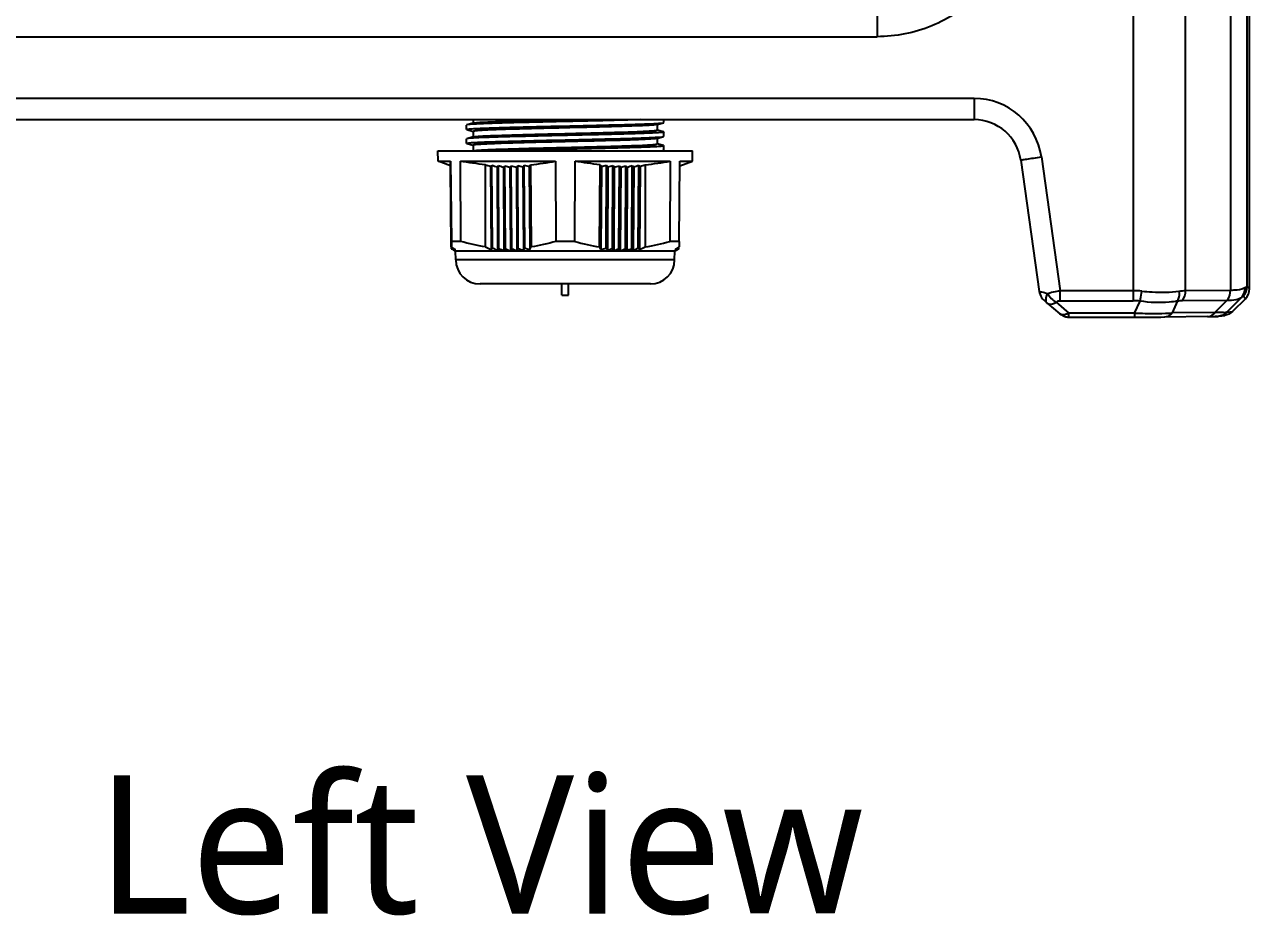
# Model space of a CAD drawing. Header units: millimetres. Extents: x 10297564 to 11610295, y -9287743 to -8409454.
# Drawn here: x 10508529 to 10512074, y -9104197 to -9101618 of the extents above; entities that cross this region are included whole.
import ezdxf

# ---------------------------------------------------------------- set-up
doc = ezdxf.new("R2010")
doc.units = ezdxf.units.MM
doc.header["$LTSCALE"] = 100
doc.layers.add('-0', color=7, linetype='Continuous')
doc.styles.add('MG', font='malgun.ttf')

# ---------------------------------------------------------------- blocks, each defined once
blk = doc.blocks.new('인버터 외형도')
at = {"layer": '-0', "linetype": 'Continuous'}
for p, q in [((106948, 35673.8), (106948, 34329.9)), ((107158.8, 35655.1), (107158.8, 34352.9)), ((107195.5, 34360.7), (107195.5, 35653.5)), ((107061.7, 34352), (107061.7, 35560)), ((106392.2, 34947.4), (106392.2, 34903)), ((104435.8, 34903), (106392.2, 34903)), ((106602.6, 34768.9), (104285.6, 34768.9)), ((106602.6, 34768.9), (106602.6, 34723)), ((104285.6, 34723), (106602.6, 34723)), ((105501.3, 34711.7), (105500.6, 34711.3)), ((105500.6, 34701.6), (105500.6, 34711.3)), ((105501.3, 34701.2), (105500.6, 34701.6)), ((105515.6, 34715.5), (105501.3, 34711.7)), ((105501.3, 34701.2), (105515.5, 34697.3)), ((105515.6, 34723), (105515.6, 34715.3)), ((105516.4, 34715.7), (105515.6, 34715.5)), ((105913.6, 34712.2), (105914.4, 34712.4)), ((105914.4, 34712.4), (105928.7, 34716.2)), ((105914.4, 34712.6), (105914.4, 34700.2)), ((105928.7, 34696.6), (105914.5, 34700.4)), ((105928.7, 34716.2), (105929.4, 34716.6)), ((105929.4, 34716.6), (105929.4, 34723)), ((105501.3, 34681.6), (105500.6, 34681.2)), ((105500.6, 34671.5), (105500.6, 34681.2)), ((105515.6, 34685.4), (105501.3, 34681.6)), ((105515.6, 34697.5), (105515.6, 34685.2)), ((105516.4, 34685.6), (105515.6, 34685.4)), ((105913.6, 34682.1), (105914.4, 34682.3)), ((105914.4, 34682.3), (105928.7, 34686.1)), ((105914.4, 34682.5), (105914.4, 34670.1)), ((105928.7, 34696.6), (105929.4, 34696.2)), ((105928.7, 34686.1), (105929.4, 34686.5)), ((105929.4, 34686.5), (105929.4, 34696.2)), ((105438.8, 34655.3), (105991.1, 34655.3)), ((105439, 34632.7), (105438.8, 34655.3)), ((105501.3, 34671.1), (105500.6, 34671.5)), ((105501.3, 34671.1), (105515.5, 34667.3)), ((105515.6, 34667.4), (105515.6, 34655.1)), ((105516.4, 34655.5), (105515.6, 34655.3)), ((105575.8, 34671.3), (105574.3, 34671.2)), ((105928.7, 34666.5), (105914.5, 34670.3)), ((105925.8, 34655.3), (105928.7, 34656)), ((105928.7, 34666.5), (105929.4, 34666.1)), ((105928.7, 34656), (105929.4, 34656.4)), ((105929.4, 34656.4), (105929.4, 34666.1)), ((105991, 34632.7), (105991.1, 34655.3)), ((105439, 34632.7), (105466.3, 34632.7)), ((105466.2, 34622.8), (105439, 34632.7)), ((105466.1, 34619.2), (105466, 34622.8)), ((105466.3, 34632.7), (105467.9, 34458.7)), ((105466.3, 34625.1), (105467.9, 34446.8)), ((105466.4, 34613.6), (105466.3, 34624)), ((105487.5, 34632.7), (105694.3, 34632.7)), ((105488.6, 34458.7), (105487.5, 34632.7)), ((105542.1, 34446.8), (105541.9, 34625.1)), ((105552.9, 34621.6), (105554, 34440.8)), ((105557, 34444.5), (105555.9, 34624)), ((105567, 34620.6), (105568.1, 34439.2)), ((105571, 34443.3), (105569.9, 34623.2)), ((105581, 34620), (105582.1, 34438.2)), ((105585.1, 34442.7), (105583.9, 34622.8)), ((105595, 34619.8), (105596.1, 34437.9)), ((105599.1, 34442.7), (105598, 34622.8)), ((105609, 34620), (105610.2, 34438.2)), ((105613.1, 34443.3), (105612, 34623.2)), ((105623.1, 34620.6), (105624.2, 34439.2)), ((105627.1, 34444.5), (105626, 34624)), ((105637.1, 34621.6), (105638.2, 34440.8)), ((105640, 34625.1), (105641.4, 34446.8)), ((105694.3, 34632.7), (105694.8, 34458.7)), ((105736.1, 34458.7), (105736.6, 34632.7)), ((105736.6, 34632.7), (105943, 34632.7)), ((105789.4, 34446.8), (105790.7, 34625.1)), ((105793.7, 34621.6), (105792.5, 34440.8)), ((105803.6, 34444.5), (105804.7, 34624)), ((105807.7, 34620.6), (105806.5, 34439.2)), ((105817.6, 34443.3), (105818.7, 34623.2)), ((105821.6, 34620), (105820.5, 34438.2)), ((105831.6, 34442.7), (105832.7, 34622.8)), ((105835.6, 34619.8), (105834.5, 34437.9)), ((105845.6, 34442.7), (105846.7, 34622.8)), ((105849.7, 34620), (105848.5, 34438.2)), ((105859.6, 34443.3), (105860.7, 34623.2)), ((105863.7, 34620.6), (105862.5, 34439.2)), ((105873.6, 34444.5), (105874.7, 34624)), ((105877.7, 34621.6), (105876.5, 34440.8)), ((105888.7, 34625.1), (105888.5, 34446.8)), ((105943, 34632.7), (105941.9, 34458.7)), ((105962.5, 34458.7), (105964, 34632.7)), ((105963.9, 34622.8), (105991, 34632.7)), ((105964, 34632.7), (105991, 34632.7)), ((106703.8, 34635), (106743.8, 34350)), ((106748.5, 34642), (106789.3, 34351.6)), ((105467.5, 34458.7), (105466.1, 34619.2)), ((105467.7, 34446.8), (105466.2, 34619.2)), ((105467.8, 34446.7), (105467.7, 34446.8)), ((105468.3, 34446.3), (105467.8, 34446.7)), ((105488.6, 34458.7), (105467.9, 34458.7)), ((105467.9, 34446.8), (105468.3, 34446.5)), ((105468.3, 34446.5), (105468.4, 34446.4)), ((105468.5, 34444.5), (105468.5, 34446.4)), ((105468.5, 34443.3), (105468.5, 34444.5)), ((105468.5, 34442.7), (105468.5, 34443.3)), ((105475.5, 34438.9), (105476.2, 34438.5)), ((105475.9, 34439.6), (105476.6, 34439.2)), ((105476.6, 34439.2), (105476, 34439.5)), ((105476.2, 34438.1), (105476.1, 34438.2)), ((105476.1, 34438.2), (105476.2, 34438.1)), ((105476.2, 34438.5), (105476.6, 34438.2)), ((105476.6, 34438.2), (105476.2, 34438.4)), ((105477.2, 34437.5), (105476.2, 34438.1)), ((105476.2, 34438.1), (105476.5, 34438)), ((105476.5, 34438), (105476.2, 34438.1)), ((105476.5, 34438), (105476.6, 34437.9)), ((105952.8, 34437.5), (105477.2, 34437.5)), ((105477.4, 34418.5), (105477.2, 34437.5)), ((105736.1, 34458.7), (105694.8, 34458.7)), ((105962.5, 34458.7), (105941.9, 34458.7)), ((105952.6, 34418.5), (105952.8, 34437.5)), ((105952.8, 34437.5), (105953.8, 34438.1)), ((105953.4, 34438.2), (105953.9, 34438.5)), ((105953.8, 34438.5), (105953.4, 34438.2)), ((105953.6, 34438), (105953.4, 34437.9)), ((105953.5, 34439.2), (105954.2, 34439.7)), ((105954.1, 34439.5), (105953.5, 34439.2)), ((105953.8, 34438.1), (105953.6, 34438)), ((105953.8, 34438.1), (105954, 34438.3)), ((105954, 34438.3), (105953.8, 34438.1)), ((105953.9, 34438.5), (105954.6, 34439)), ((105961.5, 34444.5), (105961.6, 34444.5)), ((105961.6, 34446.3), (105962.3, 34446.8)), ((105961.6, 34444.5), (105961.7, 34446.3)), ((105961.6, 34443.3), (105961.6, 34444.5)), ((105961.6, 34442.7), (105961.6, 34443.3)), ((105952.6, 34418.5), (105477.4, 34418.5)), ((105899.9, 34366.3), (105530.1, 34366.3)), ((105707.5, 34342.2), (105707.5, 34366.3)), ((105722.5, 34342.2), (105722.5, 34366.3)), ((107195.5, 34360.7), (107200.3, 34355.5)), ((105707.5, 34342.2), (105722.5, 34342.2)), ((106948, 34351.6), (106789.3, 34351.6)), ((106789.3, 34329.9), (106789.3, 34351.6)), ((106789.3, 34329.9), (106948, 34329.9)), ((106951, 34303.1), (106962.9, 34328.9)), ((107044.2, 34329.3), (107032.3, 34303.4)), ((107055.2, 34330.4), (107151.7, 34331.4)), ((107061.7, 34352), (107158.2, 34352.9)), ((107125.3, 34304.3), (107151.7, 34331.4)), ((107182.7, 34337), (107151.1, 34304.7)), ((107151.7, 34331.4), (107152.4, 34331.3)), ((107158.8, 34352.9), (107158.2, 34352.9)), ((107191.5, 34334.2), (107163.7, 34306.5)), ((107191.5, 34334.2), (107186.7, 34339.5)), ((106760.4, 34325.4), (106761, 34324.9)), ((106761, 34324.9), (106788.9, 34301.3)), ((106780.4, 34326.7), (106808.3, 34303.1)), ((106951, 34303.1), (106808.3, 34303.1)), ((106808.3, 34294.2), (106808.3, 34303.1)), ((106951, 34303.1), (106951, 34294.2)), ((107125.3, 34304.3), (107032.3, 34303.4)), ((107151.1, 34304.7), (107163.7, 34306.5)), ((106808.3, 34294.2), (106951, 34294.2)), ((107109, 34295.4), (107016.1, 34294.5)), ((107109.3, 34295.4), (107120.1, 34295.6)), ((107109.3, 34295.4), (107116.3, 34295.5)), ((107116.3, 34295.5), (107123, 34295.6)), ((107133.1, 34296.1), (107134, 34296.2)), ((107133.9, 34296.2), (107146.5, 34297.9))]:
    blk.add_line(p, q, dxfattribs=at)
for points in [[(107200.3, 34355.5), (107200.3, 35421.2)], [(106743.8, 34350), (106744.4, 34347.1), (106745.6, 34343.2), (106747.2, 34339.8), (106749, 34336.8), (106751.3, 34334), (106753.3, 34332), (106755.2, 34330.2), (106757.6, 34327.9), (106760.4, 34325.4)], [(106787.2, 34329.7), (106787.5, 34329.8), (106787.9, 34329.8), (106788.2, 34329.8), (106788.5, 34329.8), (106788.9, 34329.8), (106789.3, 34329.9)], [(107120.1, 34295.6), (107123.3, 34295.6), (107126, 34295.7), (107128.1, 34295.7), (107129.7, 34295.8), (107131.2, 34295.9), (107133.1, 34296.1)], [(107123, 34295.6), (107125.6, 34295.7), (107127.7, 34295.7), (107129.4, 34295.8), (107130.9, 34295.9), (107132.4, 34296), (107134, 34296.2)]]:
    blk.add_lwpolyline(points, dxfattribs=at)
for centre, radius, start, end in [((106602.6, 34621.5), 147.4, 7.995, 90.003), ((106602.6, 34620.7), 102.2, 7.9962, 90.0051), ((106310.6, 37024.3), 2519.3, 252.2334, 252.497), ((105465.6, 34733.1), 141.6, 308.0433, 309.5825), ((106155.9, 36576.8), 2042.9, 252.9211, 253.2456), ((105455, 34751.1), 172, 310.6343, 311.9482), ((106046.1, 36251.2), 1696.2, 253.6948, 254.0839), ((105436.2, 34775.5), 212.4, 312.9661, 314.0677), ((105967.8, 36011.8), 1441, 254.5498, 255.0058), ((105406.3, 34808.3), 266.7, 315.0335, 315.9407), ((105911.8, 35834.5), 1251.6, 255.4787, 256.0014), ((105361, 34852.6), 340.1, 316.8408, 317.5747), ((105871.8, 35702.9), 1110.5, 256.4711, 257.0576), ((105293.8, 34912.9), 440.3, 318.4, 318.9832), ((105843.4, 35605.6), 1005.4, 257.5137, 258.1586), ((105195.4, 34995.8), 578.9, 319.7279, 320.1819), ((106236.3, 34992.1), 577.2, 219.481, 219.9342), ((105587.2, 35607.2), 1007, 281.8317, 282.4761), ((106137.4, 34909.9), 438.7, 220.6775, 221.2599), ((105558.7, 35704.6), 1112.3, 282.9319, 283.5179), ((106070, 34850.1), 338.5, 222.0842, 222.8175), ((105518.6, 35836.5), 1253.6, 283.9873, 284.5095), ((106024.4, 34806.1), 265.2, 223.7171, 224.6242), ((105462.5, 36014.1), 1443.3, 284.9821, 285.4377), ((105994.4, 34773.5), 211, 225.5902, 226.6925), ((105384.1, 36253.9), 1698.9, 285.9032, 286.2921), ((105975.5, 34749.4), 170.6, 227.7115, 229.0276), ((105274.3, 36579.9), 2046, 286.741, 287.0652), ((105964.7, 34731.5), 140.2, 230.0815, 231.6247), ((105119.4, 37028.1), 2523.2, 287.489, 287.7524), ((106228.5, 35544.5), 1335.5, 235.312, 235.7387), ((105822, 35036.9), 691.4, 239.2445, 239.9782), ((105652, 34829.8), 426.7, 244.5323, 245.7385), ((106051, 35322.3), 1053.5, 236.4311, 236.9146), ((105695, 34880.8), 492.6, 242.6277, 243.6099), ((105920.7, 35159), 846.6, 237.7143, 238.275), ((105749.3, 34946.4), 576.7, 240.8584, 241.7386), ((105807.6, 35010.3), 661.2, 239.688, 239.9058), ((106424.6, 36179.4), 1944.4, 243.0064, 243.4007), ((105416.5, 34551.5), 176.6, 321.1776, 322.7338), ((106232.8, 35829.9), 1541.4, 243.9975, 244.4549), ((105384, 34574), 228.2, 323.7682, 325.0426), ((106100.2, 35582.9), 1256.5, 245.0939, 245.6497), ((105335.2, 34604.7), 297.7, 326.007, 327.0368), ((106005.7, 35401.9), 1047.4, 246.3202, 246.9802), ((105263.9, 34646.1), 392.1, 327.9228, 328.7438), ((105938.2, 35268.4), 892.6, 247.6687, 248.4352), ((105161, 34702.3), 521.1, 329.5468, 330.1925), ((105890, 35169.6), 777.3, 249.1266, 249.9978), ((105013.4, 34779), 699, 330.9109, 331.4116), ((105855.8, 35096.8), 691.2, 250.6767, 251.6464), ((104796.4, 34887.5), 953, 332.0469, 332.4567), ((106662.8, 34896.9), 982.6, 207.2647, 207.5383), ((106593.3, 34860.6), 904.1, 207.5386, 207.6722), ((105574.7, 35097.8), 692.2, 288.3391, 289.3082), ((106421.2, 34777.1), 701.4, 208.2995, 208.7971), ((105540.5, 35170.7), 778.4, 289.9866, 290.8571), ((106272.3, 34700.7), 522.5, 209.511, 210.153), ((105492.2, 35269.6), 893.9, 291.5482, 292.3142), ((106168.5, 34644.8), 392.9, 210.9515, 211.7683), ((105424.7, 35403.4), 1048.9, 293.0022, 293.6618), ((106096.5, 34603.5), 298, 212.6499, 213.675), ((105330.2, 35584.6), 1258.1, 294.3319, 294.8874), ((106047.3, 34572.9), 228.1, 214.6353, 215.905), ((105197.5, 35831.9), 1543.4, 295.526, 295.9831), ((106014.5, 34550.5), 176.3, 216.9358, 218.4878), ((105005.4, 36181.9), 1946.9, 296.5796, 296.9737), ((105201.8, 35547.8), 1338.1, 304.177, 304.5957), ((105778.5, 34827.8), 424.8, 294.3296, 295.5383), ((105681.1, 34944.2), 574.6, 298.342, 299.2187), ((105622.1, 35010.7), 661.7, 300.102, 300.3119), ((105735.4, 34878.7), 490.6, 296.4685, 297.4463), ((105378.8, 35325.6), 1056.4, 303.0048, 303.4792), ((105508.5, 35162.6), 850.1, 301.6497, 302.2039), ((105530.1, 34419), 52.7, 180.5, 270), ((105899.9, 34419), 52.7, 270, 359.5), ((106948, 34163.1), 188.5, 84.3335, 90.0025), ((106948, 34208.3), 121.5, 82.9573, 89.9969), ((107129.7, 34326), 30.2, 300.1303, 315.0962), ((106808.4, 34324.4), 30.1, 243.1479, 256.5586), ((106808.4, 34324.4), 30.1, 253.828, 262.141), ((106808.3, 34324.4), 30.1, 262.1516, 270.0035), ((106959.3, 40400.2), 6105.9, 269.92246, 270.53304)]:
    blk.add_arc(centre, radius, start, end, dxfattribs=at)
for points, knots in [([(106392.2, 35521.2), (106432.4, 35521.2), (106513.7, 35505.1), (106616.5, 35436.4), (106685.3, 35333.5), (106709.4, 35212.1), (106685.3, 35090.7), (106616.5, 34987.8), (106513.7, 34919.1), (106432.4, 34903), (106392.2, 34903)], [0, 0, 0, 0, 0.125009, 0.250012, 0.375009, 0.499999, 0.624989, 0.749985, 0.874989, 1, 1, 1, 1]), ([(105500.6, 34701.6), (105500.6, 34702), (105502.6, 34702.1), (105505.1, 34702.7), (105510.5, 34703), (105517.5, 34703.5), (105526.5, 34704), (105542, 34704.6), (105565.3, 34705.4), (105597.4, 34706.3), (105634, 34707.3), (105673.7, 34708.2), (105701.1, 34708.8), (105715, 34709.1)], [0, 0, 0, 0, 0.005282, 0.019833, 0.043747, 0.076843, 0.118806, 0.169245, 0.293535, 0.444946, 0.617679, 0.80509, 1, 1, 1, 1]), ([(105715, 34718.8), (105689, 34718.2), (105640.6, 34717.1), (105583.3, 34715.7), (105545.1, 34714.4), (105524.5, 34713.7), (105510.6, 34712.7), (105503.5, 34712.3), (105501.3, 34711.7)], [0, 0, 0, 0, 0.364571, 0.67929, 0.804077, 0.90115, 0.967186, 1, 1, 1, 1]), ([(105913.6, 34712.2), (105911.3, 34711.6), (105904.3, 34711.1), (105890.6, 34710.1), (105870.5, 34709.3), (105844.7, 34708.4), (105814.2, 34707.6), (105767.5, 34706.3), (105718.5, 34705.2), (105669.1, 34704), (105633.6, 34703.1), (105601, 34702.2), (105572.6, 34701.3), (105552, 34700.5), (105538.4, 34699.9), (105530.5, 34699.4), (105524.4, 34699), (105519.6, 34698.6), (105517.4, 34698.1), (105515.6, 34697.9), (105515.6, 34697.5)], [0, 0, 0, 0, 0.017625, 0.052629, 0.103795, 0.169282, 0.246721, 0.333305, 0.521127, 0.615552, 0.705747, 0.788439, 0.860632, 0.919708, 0.943639, 0.963536, 0.979215, 0.990549, 0.997449, 1, 1, 1, 1]), ([(105516.4, 34715.7), (105518.6, 34716.3), (105525.6, 34716.8), (105539.1, 34717.7), (105558.9, 34718.5), (105595.7, 34719.8), (105650.5, 34721.3), (105696.7, 34722.4), (105721.4, 34723)], [0, 0, 0, 0, 0.033811, 0.100843, 0.198803, 0.324224, 0.638763, 1, 1, 1, 1]), ([(105516.4, 34685.6), (105518.6, 34686.2), (105525.7, 34686.7), (105539.4, 34687.7), (105559.5, 34688.4), (105585.3, 34689.4), (105615.8, 34690.2), (105662.5, 34691.5), (105711.5, 34692.6), (105760.9, 34693.8), (105796.4, 34694.7), (105829, 34695.6), (105857.4, 34696.5), (105878, 34697.3), (105891.6, 34697.9), (105899.5, 34698.4), (105905.6, 34698.8), (105910.4, 34699.2), (105912.6, 34699.7), (105914.4, 34699.9), (105914.4, 34700.2)], [0, 0, 0, 0, 0.017624, 0.052629, 0.103796, 0.169284, 0.246724, 0.333308, 0.52113, 0.615557, 0.705751, 0.788443, 0.860634, 0.91971, 0.94364, 0.963537, 0.979216, 0.990548, 0.997449, 1, 1, 1, 1]), ([(105879.5, 34723), (105868.2, 34722.6), (105813.4, 34720.9), (105758.6, 34719.8), (105715, 34718.8)], [0, 0, 0, 0, 0.205202, 1, 1, 1, 1]), ([(105715, 34709.1), (105741, 34709.7), (105789.4, 34710.8), (105846.7, 34712.2), (105884.9, 34713.5), (105905.5, 34714.2), (105919.4, 34715.2), (105926.5, 34715.6), (105928.7, 34716.2)], [0, 0, 0, 0, 0.364572, 0.679288, 0.804076, 0.901149, 0.967186, 1, 1, 1, 1]), ([(105500.6, 34671.5), (105500.6, 34671.9), (105503.1, 34672), (105506, 34672.7), (105512.6, 34673.1), (105520.9, 34673.6), (105531.7, 34674.1), (105550.1, 34674.8), (105564.9, 34675.3), (105575.5, 34675.6)], [0, 0, 0, 0, 0.01793, 0.067918, 0.150078, 0.263576, 0.407135, 0.579093, 1, 1, 1, 1]), ([(105715, 34688.7), (105689, 34688.1), (105640.6, 34687), (105583.3, 34685.6), (105545.1, 34684.3), (105524.5, 34683.6), (105510.6, 34682.6), (105503.5, 34682.2), (105501.3, 34681.6)], [0, 0, 0, 0, 0.364567, 0.679289, 0.804076, 0.90115, 0.967185, 1, 1, 1, 1]), ([(105575.5, 34675.6), (105585.8, 34675.9), (105632.3, 34677.2), (105678.8, 34678.2), (105715, 34679)], [0, 0, 0, 0, 0.22128, 1, 1, 1, 1]), ([(105715, 34675), (105702.2, 34674.7), (105655.8, 34673.6), (105609.4, 34672.4), (105575.8, 34671.3)], [0, 0, 0, 0, 0.275006, 1, 1, 1, 1]), ([(105929.4, 34696.2), (105929.4, 34695.8), (105927.4, 34695.7), (105924.9, 34695.1), (105919.5, 34694.8), (105912.5, 34694.3), (105903.5, 34693.8), (105888, 34693.1), (105864.7, 34692.4), (105832.6, 34691.4), (105796, 34690.5), (105756.3, 34689.6), (105728.9, 34689), (105715, 34688.7)], [0, 0, 0, 0, 0.005283, 0.019834, 0.043747, 0.076841, 0.118804, 0.169243, 0.29353, 0.444944, 0.61768, 0.805096, 1, 1, 1, 1]), ([(105715, 34679), (105741, 34679.6), (105789.4, 34680.7), (105846.7, 34682.1), (105884.9, 34683.4), (105905.5, 34684.1), (105919.4, 34685.1), (105926.5, 34685.5), (105928.7, 34686.1)], [0, 0, 0, 0, 0.364572, 0.679289, 0.804077, 0.901149, 0.967186, 1, 1, 1, 1]), ([(105913.6, 34682.1), (105911.4, 34681.5), (105904.7, 34681), (105891.7, 34680.1), (105872.6, 34679.3), (105837.1, 34678), (105783.9, 34676.6), (105739.1, 34675.6), (105715, 34675)], [0, 0, 0, 0, 0.033799, 0.100489, 0.197888, 0.322695, 0.636718, 1, 1, 1, 1]), ([(105574.3, 34671.2), (105566, 34670.9), (105554.3, 34670.5), (105539.8, 34669.8), (105531.4, 34669.4), (105524.9, 34668.9), (105519.9, 34668.5), (105517.5, 34668), (105515.6, 34667.8), (105515.6, 34667.4)], [0, 0, 0, 0, 0.423173, 0.594932, 0.737881, 0.850607, 0.932124, 0.981747, 1, 1, 1, 1]), ([(105516.4, 34655.5), (105518.6, 34656.1), (105525.7, 34656.6), (105539.4, 34657.6), (105559.5, 34658.3), (105585.3, 34659.3), (105615.8, 34660.1), (105662.5, 34661.4), (105711.5, 34662.5), (105760.9, 34663.7), (105796.4, 34664.6), (105829, 34665.5), (105857.4, 34666.4), (105878, 34667.2), (105891.6, 34667.8), (105899.5, 34668.3), (105905.6, 34668.7), (105910.4, 34669.1), (105912.6, 34669.6), (105914.4, 34669.8), (105914.4, 34670.1)], [0, 0, 0, 0, 0.017625, 0.052629, 0.103796, 0.169284, 0.246724, 0.333307, 0.52113, 0.615557, 0.705752, 0.788444, 0.860637, 0.919711, 0.943641, 0.963538, 0.979216, 0.990549, 0.997449, 1, 1, 1, 1]), ([(105715, 34658.6), (105702.6, 34658.3), (105656.8, 34657.3), (105611, 34656.2), (105577.5, 34655.3)], [0, 0, 0, 0, 0.269998, 1, 1, 1, 1]), ([(105929.4, 34666.1), (105929.4, 34665.7), (105927.4, 34665.6), (105924.9, 34665), (105919.5, 34664.7), (105912.5, 34664.2), (105903.5, 34663.7), (105888, 34663), (105864.7, 34662.3), (105832.6, 34661.3), (105796, 34660.4), (105756.3, 34659.5), (105728.9, 34658.9), (105715, 34658.6)], [0, 0, 0, 0, 0.005282, 0.019833, 0.043747, 0.076843, 0.118806, 0.169245, 0.293535, 0.444946, 0.61768, 0.805092, 1, 1, 1, 1]), ([(105922.9, 34655.3), (105923.6, 34655.3), (105925.5, 34655.5), (105927.5, 34655.7), (105928.7, 34656)], [0, 0, 0, 0, 0.340815, 1, 1, 1, 1]), ([(105466.3, 34625.1), (105466.3, 34625.6), (105466.3, 34628.1), (105466.3, 34630.6), (105466.3, 34632.7)], [0, 0, 0, 0, 0.189973, 1, 1, 1, 1]), ([(106703.8, 34635), (106703.8, 34635.3), (106705.6, 34635.1), (106707.5, 34636), (106711.9, 34636.5), (106719.8, 34637.9), (106732.3, 34639.7), (106742.8, 34641.2), (106748.5, 34642)], [0, 0, 0, 0, 0.019937, 0.077209, 0.169808, 0.294235, 0.618189, 1, 1, 1, 1]), ([(105467.9, 34458.7), (105467.9, 34457.5), (105467.9, 34453.5), (105467.9, 34449.6), (105467.9, 34446.8)], [0, 0, 0, 0, 0.304752, 1, 1, 1, 1]), ([(105962.5, 34458.7), (105962.5, 34457.5), (105962.4, 34453.5), (105962.4, 34449.6), (105962.3, 34446.8)], [0, 0, 0, 0, 0.304744, 1, 1, 1, 1]), ([(107158.8, 34352.9), (107162, 34353), (107172.1, 34353.4), (107182.6, 34354.4), (107188.8, 34357.5)], [0, 0, 0, 0, 0.315616, 1, 1, 1, 1]), ([(107188.8, 34357.5), (107189.1, 34357.6), (107189.7, 34357.9), (107190.2, 34358.2), (107190.4, 34358.4)], [0, 0, 0, 0, 0.52368, 1, 1, 1, 1]), ([(107190.5, 34358.4), (107191.6, 34359.1), (107193, 34359.7), (107195.1, 34361.1), (107195.5, 34360.7)], [0, 0, 0, 0, 0.723875, 1, 1, 1, 1]), ([(106743.8, 34350), (106745.3, 34349.1), (106751.9, 34348.9), (106757.7, 34346.8), (106762.2, 34345.8)], [0, 0, 0, 0, 0.271451, 1, 1, 1, 1]), ([(106762.2, 34345.8), (106761.1, 34343.7), (106758.2, 34337.7), (106757, 34328.5), (106760.4, 34325.4)], [0, 0, 0, 0, 0.336722, 1, 1, 1, 1]), ([(106762.2, 34345.8), (106763.7, 34346.3), (106770.5, 34348.6), (106777.5, 34350), (106783, 34350.8)], [0, 0, 0, 0, 0.22857, 1, 1, 1, 1]), ([(106962.9, 34328.9), (106963.3, 34330.5), (106964.8, 34337.7), (106965.9, 34344.9), (106966.6, 34350.6)], [0, 0, 0, 0, 0.215812, 1, 1, 1, 1]), ([(107044.2, 34329.3), (107038.3, 34328.1), (107011.3, 34324.4), (106983.8, 34325.9), (106962.9, 34328.9)], [0, 0, 0, 0, 0.223734, 1, 1, 1, 1]), ([(106966.6, 34350.6), (106974, 34349.9), (107001.1, 34347.9), (107028.5, 34348.1), (107048, 34350.9)], [0, 0, 0, 0, 0.272773, 1, 1, 1, 1]), ([(107044.2, 34329.3), (107045.1, 34330.7), (107048.1, 34337.5), (107048.6, 34345.2), (107048, 34350.9)], [0, 0, 0, 0, 0.22891, 1, 1, 1, 1]), ([(107152.4, 34331.3), (107155.4, 34331.2), (107165, 34331.3), (107175.4, 34332.4), (107181.1, 34335.9)], [0, 0, 0, 0, 0.314384, 1, 1, 1, 1]), ([(107181.1, 34335.9), (107181.3, 34336), (107181.9, 34336.4), (107182.4, 34336.8), (107182.6, 34337)], [0, 0, 0, 0, 0.51547, 1, 1, 1, 1]), ([(107186.7, 34339.5), (107186.4, 34339.8), (107184.6, 34338.3), (107183.6, 34337.7), (107182.7, 34337)], [0, 0, 0, 0, 0.268612, 1, 1, 1, 1]), ([(106761, 34324.9), (106762.1, 34324), (106768.4, 34321), (106775.8, 34324), (106780.4, 34326.7)], [0, 0, 0, 0, 0.203646, 1, 1, 1, 1]), ([(106808.3, 34303.1), (106806.5, 34302.1), (106800.8, 34299.1), (106792.4, 34298.4), (106788.9, 34301.3)], [0, 0, 0, 0, 0.31564, 1, 1, 1, 1]), ([(106951, 34303.1), (106958.6, 34302.8), (106985.7, 34302), (107012.8, 34302), (107032.3, 34303.4)], [0, 0, 0, 0, 0.27906, 1, 1, 1, 1]), ([(107032.3, 34303.4), (107031.3, 34302), (107027.1, 34297.3), (107020.7, 34294.5), (107016.1, 34294.5)], [0, 0, 0, 0, 0.272059, 1, 1, 1, 1]), ([(107109.3, 34295.4), (107113.9, 34295.5), (107120.2, 34298.3), (107124.3, 34303), (107125.3, 34304.3)], [0, 0, 0, 0, 0.728271, 1, 1, 1, 1]), ([(107151.1, 34304.7), (107148.6, 34303.7), (107139.6, 34304.2), (107131.1, 34304), (107125.3, 34304.3)], [0, 0, 0, 0, 0.318272, 1, 1, 1, 1]), ([(107129.8, 34295.9), (107129.7, 34295.9), (107128.4, 34295.8), (107127.1, 34295.7), (107126, 34295.7)], [0, 0, 0, 0, 0.1274, 1, 1, 1, 1])]:
    blk.add_open_spline(points, degree=3, knots=knots, dxfattribs=at)
for points in [[(105541.9, 34625.1), (105523.7, 34626.8), (105505.5, 34629.4), (105487.5, 34632.7)], [(105640, 34625.1), (105658.2, 34626.8), (105676.3, 34629.4), (105694.3, 34632.7)], [(105790.7, 34625.1), (105772.6, 34626.8), (105754.5, 34629.4), (105736.6, 34632.7)], [(105888.7, 34625.1), (105906.9, 34626.8), (105925, 34629.4), (105943, 34632.7)], [(105542.1, 34446.8), (105524, 34449.5), (105506.1, 34453.6), (105488.6, 34458.7)], [(105694.8, 34458.7), (105677.2, 34453.6), (105659.4, 34449.5), (105641.4, 34446.8)], [(105736.1, 34458.7), (105753.6, 34453.6), (105771.4, 34449.5), (105789.4, 34446.8)], [(105888.5, 34446.8), (105906.5, 34449.5), (105924.4, 34453.6), (105941.9, 34458.7)], [(107182.7, 34337), (107188, 34342.4), (107190.9, 34350.8), (107190.5, 34358.4)], [(107186.7, 34339.5), (107192.1, 34344.9), (107195.5, 34353.1), (107195.5, 34360.7)], [(107191.5, 34334.2), (107197, 34339.7), (107200.3, 34347.8), (107200.3, 34355.5)], [(106762.2, 34345.8), (106766.5, 34338.1), (106772.9, 34331.2), (106780.4, 34326.7)], [(106780.4, 34326.7), (106782.3, 34328.3), (106784.7, 34329.4), (106787.2, 34329.7)], [(106783, 34350.8), (106785, 34351.1), (106787.1, 34351.4), (106789.3, 34351.5)], [(107044.2, 34329.3), (107047.9, 34329.9), (107051.5, 34330.4), (107055.2, 34330.4)], [(107048, 34350.9), (107052.6, 34351.5), (107057.2, 34351.9), (107061.7, 34352)], [(107055.2, 34330.4), (107059.7, 34336.4), (107061.8, 34344.4), (107061.7, 34352)], [(107158.2, 34352.9), (107158.3, 34345.4), (107156.2, 34337.4), (107151.7, 34331.4)], [(107152.4, 34331.3), (107156.8, 34337.4), (107158.9, 34345.4), (107158.8, 34352.9)], [(106800, 34295.4), (106795.9, 34296.6), (106792.1, 34298.6), (106788.9, 34301.3)], [(107163.7, 34306.5), (107159.2, 34301.9), (107152.9, 34298.8), (107146.5, 34297.9)], [(107144.9, 34299.9), (107141.6, 34298), (107137.8, 34296.7), (107134, 34296.2)]]:
    blk.add_open_spline(points, degree=3, dxfattribs=at)
at = {"layer": '-0', "style": 'MG'}
blk.add_text('Left View', height=300, dxfattribs=at).set_placement((104697.6, 32999.6))

msp = doc.modelspace()

# ---------------------------------------------------------------- block references
at = {"xscale": 1.333333333333333, "yscale": 1.333333333333333, "zscale": 1.333333333333333}
msp.add_blockref('인버터 외형도', (10369140.6, -9148191), dxfattribs=at)

doc.saveas('drawing.dxf')
